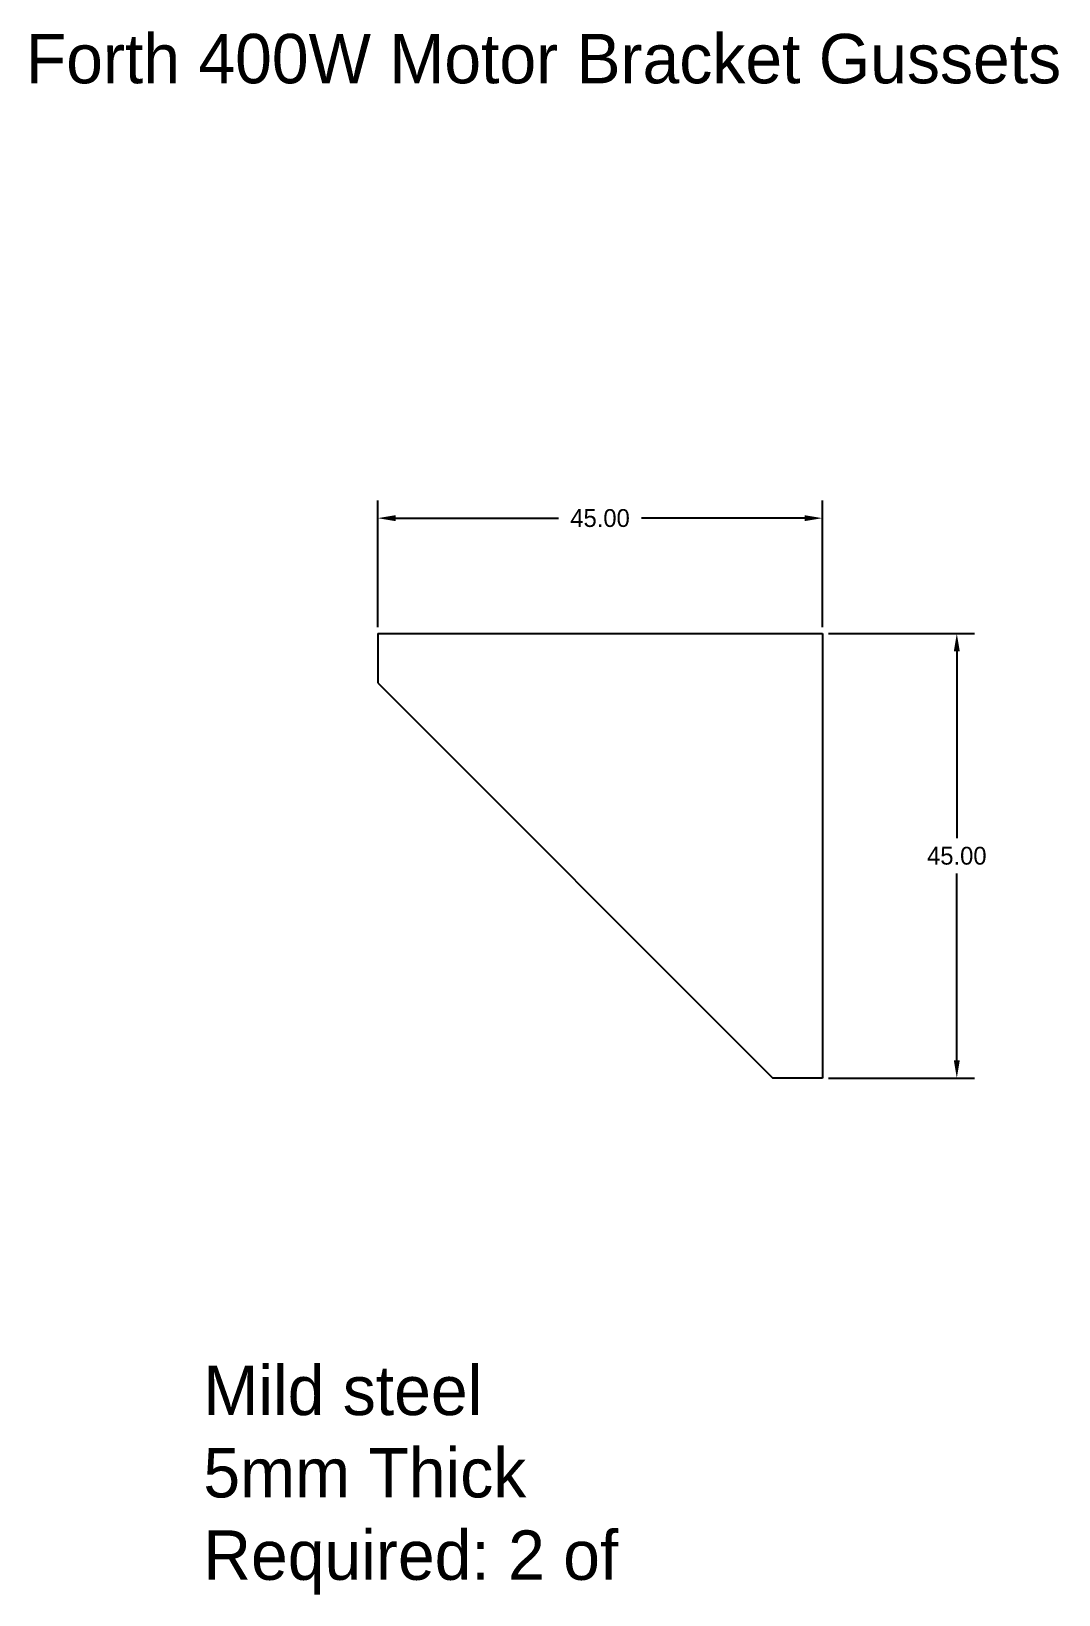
# Model space of a CAD drawing. Header units: inches. Extents: x -233 to -129, y -176 to -17.
import ezdxf

# ---------------------------------------------------------------- set-up
doc = ezdxf.new("R2010")
doc.units = ezdxf.units.IN
doc.header["$MEASUREMENT"] = 0
doc.dimstyles.get("Standard").update_dxf_attribs({"dimscale": 10, "dimtxt": 0.18, "dimasz": 0.18, "dimexe": 0.18, "dimexo": 0.0625, "dimgap": 0.09, "dimtad": 0, "dimtih": 1, "dimtoh": 1, "dimzin": 0, "dimdsep": 46, "dimtxsty": 'Standard', "dimcen": 0.09, "dimadec": 0, "dimazin": 0, "dimtfac": 1, "dimtofl": 0, "dimtmove": 0, "dimatfit": 3, "dimfxl": 1, "dimtolj": 1, "dimtzin": 0, "dimarcsym": 0})

# ---------------------------------------------------------------- blocks, each defined once
blk = doc.blocks.new('*D10')
at = {"color": 0, "lineweight": -2}
for p, q in [((-197.9, -77.76), (-197.9, -64.92)), ((-152.9, -77.76), (-152.9, -64.92)), ((-196.1, -66.72), (-179.6, -66.72)), ((-154.7, -66.72), (-171.2, -66.72))]:
    blk.add_line(p, q, dxfattribs=at)
at = {"color": 0}
for points in [[(-196.1, -66.42), (-196.1, -67.02), (-197.9, -66.72)], [(-154.7, -66.42), (-154.7, -67.02), (-152.9, -66.72)]]:
    blk.add_solid(points, dxfattribs=at)
at = {"layer": 'Defpoints', "color": 0}
for p in [(-152.9, -66.72), (-197.9, -78.39), (-152.9, -78.39)]:
    blk.add_point(p, dxfattribs=at)
at = {"color": 0, "insert": (-175.4, -66.72), "char_height": 1.8, "attachment_point": 5}
blk.add_mtext('\\A1;45.00', dxfattribs=at)
blk = doc.blocks.new('*D11')
at = {"color": 0, "lineweight": -2}
for p, q in [((-152.28, -78.39), (-137.49, -78.39)), ((-139.29, -80.19), (-139.29, -99.09)), ((-139.29, -121.59), (-139.29, -102.69)), ((-152.28, -123.39), (-137.49, -123.39))]:
    blk.add_line(p, q, dxfattribs=at)
at = {"color": 0}
for points in [[(-139.59, -80.19), (-138.99, -80.19), (-139.29, -78.39)], [(-139.59, -121.59), (-138.99, -121.59), (-139.29, -123.39)]]:
    blk.add_solid(points, dxfattribs=at)
at = {"layer": 'Defpoints', "color": 0}
for p in [(-152.9, -78.39), (-139.29, -78.39), (-152.9, -123.39)]:
    blk.add_point(p, dxfattribs=at)
at = {"color": 0, "insert": (-139.29, -100.89), "char_height": 1.8, "attachment_point": 5}
blk.add_mtext('\\A1;45.00', dxfattribs=at)

msp = doc.modelspace()

# ---------------------------------------------------------------- linework, layer by layer
for p, q in [((-197.901, -78.389), (-152.901, -78.389)), ((-197.901, -78.389), (-197.901, -83.389)), ((-152.901, -78.389), (-152.901, -123.389)), ((-197.901, -83.389), (-157.901, -123.389)), ((-152.901, -123.389), (-157.901, -123.389))]:
    msp.add_line(p, q)

# ---------------------------------------------------------------- texts
at = {"char_height": 5, "width": 165.63835, "attachment_point": 1}
for s, insert in [('Forth 400W Motor Bracket Gussets', (-233.517, -17.715)), ('Mild steel\\P5mm Thick\\PRequired: 2 of', (-215.553, -152.481))]:
    msp.add_mtext(s, dxfattribs=dict(at, insert=insert))

# ---------------------------------------------------------------- dimensions: what is measured, and where the dimension line sits
at = {"color": 5}
dim = msp.add_linear_dim(base=(-152.901, -66.724), p1=(-197.901, -78.389), p2=(-152.901, -78.389), dimstyle='Standard', dxfattribs=at)
dim.commit()
dim.dimension.update_dxf_attribs({"geometry": '*D10', "text_midpoint": (-175.401, -66.724)})
dim = msp.add_linear_dim(base=(-139.288, -78.389), p1=(-152.901, -123.389), p2=(-152.901, -78.389), angle=90, dimstyle='Standard', dxfattribs=at)
dim.commit()
dim.dimension.update_dxf_attribs({"geometry": '*D11', "text_midpoint": (-139.288, -100.889)})

doc.saveas('drawing.dxf')
